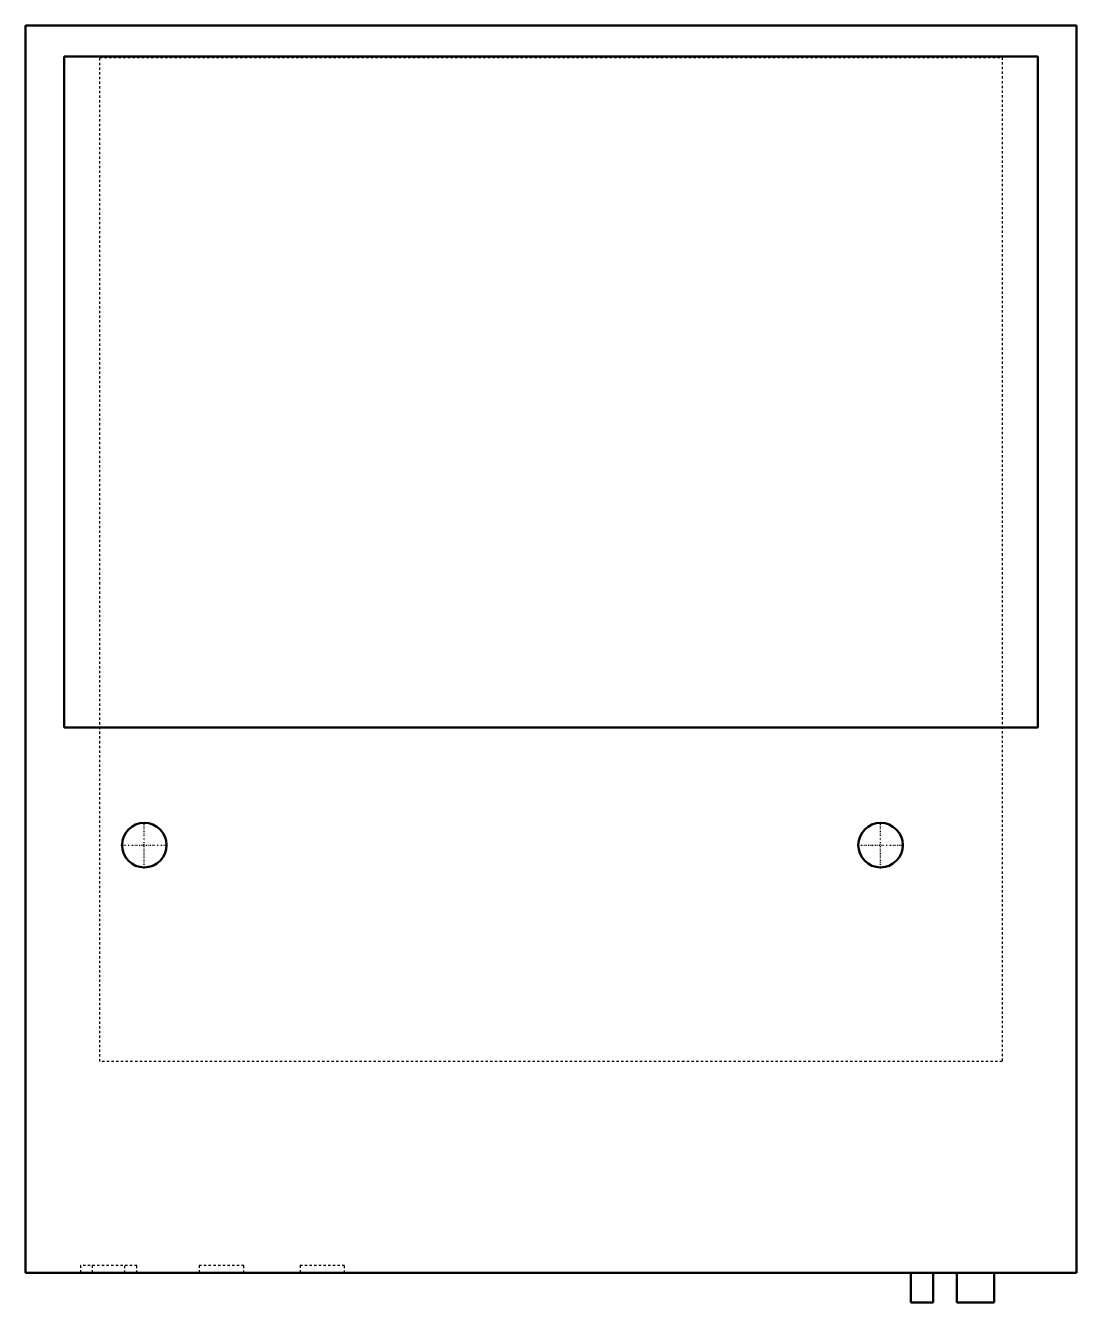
# Model space of a CAD drawing. Header units: millimetres. Extents: x -225 to 225, y -279 to 267.
import ezdxf

# ---------------------------------------------------------------- set-up
doc = ezdxf.new("R2010")
doc.units = ezdxf.units.MM
doc.linetypes.add('Center', pattern=[1.5, 0.45, -0.5, 0.05, -0.5])
doc.linetypes.add('Dashed', pattern=[2, 1, -1])
for name, color, linetype, lineweight in [('AM_0', 7, 'Continuous', 50), ('AM_7', 7, 'Center', 25), ('AM_9', 6, 'Dashed', 25)]:
    doc.layers.add(name, color=color, linetype=linetype, lineweight=lineweight)

# ---------------------------------------------------------------- blocks, each defined once
blk = doc.blocks.new('1_FTA24AAVJUD_PART3_0_in_FTA24AAVJUD_4')
at = {"layer": 'AM_0'}
for p, q in [((153.9875, -266.7), (153.9875, -279.4)), ((163.5125, -279.4), (163.5125, -266.7)), ((163.5125, -279.4), (153.9875, -279.4))]:
    blk.add_line(p, q, dxfattribs=at)
blk = doc.blocks.new('2_FTA24AAVJUD_PART2_0_in_FTA24AAVJUD_4')
at = {"layer": 'AM_0'}
for p, q in [((173.6725, -266.7), (173.6725, -279.4)), ((189.5475, -279.4), (189.5475, -266.7)), ((189.5475, -279.4), (173.6725, -279.4))]:
    blk.add_line(p, q, dxfattribs=at)
blk = doc.blocks.new('3_FTA24AAVJUD_PART1_0_in_FTA24AAVJUD_4')
at = {"layer": 'AM_0'}
for p, q in [((-224.79, 266.7), (224.79, 266.7)), ((-224.79, -266.7), (-224.79, 266.7)), ((224.79, 266.7), (224.79, -266.7)), ((-208.28, -33.53), (-208.28, 253.49)), ((-208.28, 253.49), (208.28, 253.49)), ((208.28, 253.49), (208.28, -33.53)), ((208.28, -33.53), (-208.28, -33.53)), ((224.79, -266.7), (-224.79, -266.7))]:
    blk.add_line(p, q, dxfattribs=at)
for centre in [(-173.99, -83.82), (140.97, -83.82)]:
    blk.add_circle(centre, 9.53, dxfattribs=at)
at = {"layer": 'AM_7'}
for p, q in [((-173.99, -93.82), (-173.99, -73.82)), ((140.97, -93.82), (140.97, -73.82)), ((-183.99, -83.82), (-163.99, -83.82)), ((130.97, -83.82), (150.97, -83.82))]:
    blk.add_line(p, q, dxfattribs=at)
at = {"layer": 'AM_9'}
for p, q in [((-193.04, 252.98), (193.04, 252.98)), ((-193.04, -176.28), (-193.04, 252.98)), ((193.04, 252.98), (193.04, -176.28)), ((193.04, -176.28), (-193.04, -176.28)), ((-201.3, -263.53), (-201.3, -266.7)), ((-177.17, -263.53), (-201.3, -263.53)), ((-196.22, -263.53), (-196.22, -266.7)), ((-182.25, -266.7), (-182.25, -263.53)), ((-177.17, -266.7), (-177.17, -263.53)), ((-150.5, -263.53), (-150.5, -266.7)), ((-131.45, -263.53), (-150.5, -263.53)), ((-131.45, -266.7), (-131.45, -263.53)), ((-107.32, -263.53), (-107.32, -266.7)), ((-88.27, -263.53), (-107.32, -263.53)), ((-88.27, -266.7), (-88.27, -263.53))]:
    blk.add_line(p, q, dxfattribs=at)

msp = doc.modelspace()

# ---------------------------------------------------------------- block references
for name in ['3_FTA24AAVJUD_PART1_0_in_FTA24AAVJUD_4', '1_FTA24AAVJUD_PART3_0_in_FTA24AAVJUD_4', '2_FTA24AAVJUD_PART2_0_in_FTA24AAVJUD_4']:
    msp.add_blockref(name, (0, 0))

doc.saveas('drawing.dxf')
